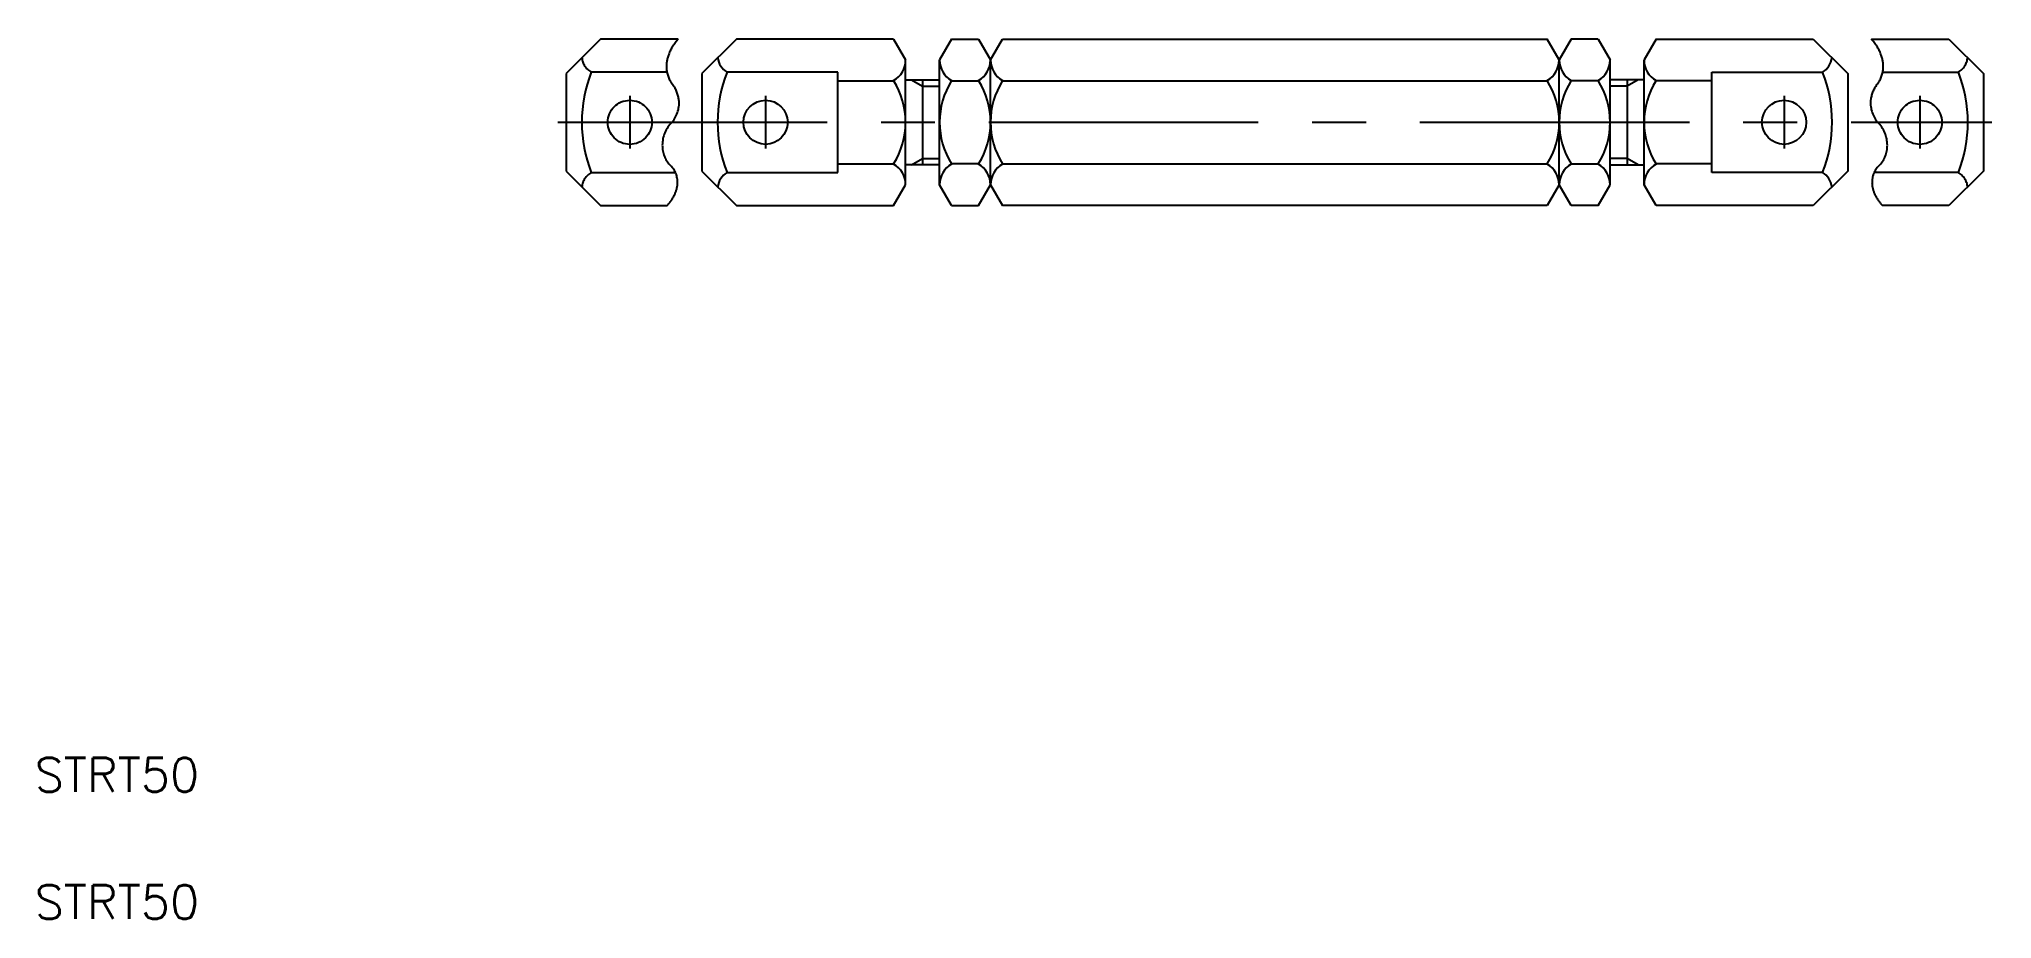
# Model space of a CAD drawing. Extents: x 11 to 241, y 10 to 114.
import ezdxf

# ---------------------------------------------------------------- set-up
doc = ezdxf.new("R2010")
doc.units = 0
doc.linetypes.add('CENTER', pattern=[50.8, 31.75, -6.35, 6.35, -6.35])
doc.linetypes.add('PHANTOM', pattern=[63.5, 31.75, -6.35, 6.35, -6.35, 6.35, -6.35])
doc.layers.get('0').update_dxf_attribs({"linetype": 'CONTINUOUS'})
doc.layers.add('CENTER', color=1, linetype='CENTER')
doc.styles.get("Standard").update_dxf_attribs({"font": 'txt', "bigfont": 'BIGFONT'})

msp = doc.modelspace()

# ---------------------------------------------------------------- linework, layer by layer
at = {"color": 3, "linetype": 'PHANTOM'}
for p, q in [((76.68, 113.7), (72.62, 109.64)), ((85.83, 113.7), (76.68, 113.7)), ((226.41, 113.7), (235.55, 113.7)), ((235.55, 113.7), (239.62, 109.64)), ((72.62, 109.64), (72.62, 98.14)), ((84.49, 109.8), (75.59, 109.8)), ((227.75, 109.8), (236.65, 109.8)), ((239.62, 109.64), (239.62, 98.14)), ((72.62, 98.14), (76.68, 94.07)), ((75.59, 97.97), (85.5, 97.97)), ((236.65, 97.97), (226.74, 97.97)), ((239.62, 98.14), (235.55, 94.07)), ((76.68, 94.07), (84.52, 94.07)), ((235.55, 94.07), (227.71, 94.07))]:
    msp.add_line(p, q, dxfattribs=at)
at = {"color": 7, "linetype": 'CONTINUOUS'}
for p, q in [((92.68, 113.7), (88.62, 109.64)), ((111.2, 113.7), (92.68, 113.7)), ((111.2, 113.7), (112.62, 111.24)), ((118.04, 113.7), (116.62, 111.24)), ((118.04, 113.7), (121.2, 113.7)), ((121.2, 113.7), (122.62, 111.24)), ((122.62, 111.24), (124.04, 113.7)), ((124.04, 113.7), (188.2, 113.7)), ((189.62, 111.24), (188.2, 113.7)), ((191.05, 113.7), (189.63, 111.24)), ((194.21, 113.7), (191.05, 113.7)), ((194.21, 113.7), (195.63, 111.24)), ((201.04, 113.7), (199.62, 111.24)), ((201.04, 113.7), (219.55, 113.7)), ((219.55, 113.7), (223.62, 109.64)), ((112.62, 96.53), (112.62, 111.24)), ((116.62, 96.53), (116.62, 111.24)), ((122.62, 96.53), (122.62, 111.24)), ((189.63, 96.53), (189.63, 111.24)), ((195.63, 96.53), (195.63, 111.24)), ((199.62, 96.53), (199.62, 111.24)), ((88.62, 109.64), (88.62, 98.14)), ((104.62, 109.8), (91.59, 109.8)), ((104.62, 97.97), (104.62, 109.8)), ((104.62, 108.79), (111.2, 108.79)), ((112.62, 108.89), (116.62, 108.89)), ((114.62, 108.89), (114.62, 98.89)), ((118.04, 108.79), (121.2, 108.79)), ((124.04, 108.79), (188.2, 108.79)), ((194.21, 108.79), (191.05, 108.79)), ((199.62, 108.89), (195.63, 108.89)), ((197.62, 108.89), (197.62, 98.89)), ((207.62, 108.79), (201.04, 108.79)), ((207.62, 97.97), (207.62, 109.8)), ((207.62, 109.8), (220.65, 109.8)), ((223.62, 109.64), (223.62, 98.14)), ((104.62, 98.98), (111.2, 98.98)), ((121.2, 98.98), (118.04, 98.98)), ((124.04, 98.98), (188.2, 98.98)), ((191.05, 98.98), (194.21, 98.98)), ((207.62, 98.98), (201.04, 98.98)), ((88.62, 98.14), (92.68, 94.07)), ((91.59, 97.97), (104.62, 97.97)), ((116.62, 98.89), (112.62, 98.89)), ((195.63, 98.89), (199.62, 98.89)), ((220.65, 97.97), (207.62, 97.97)), ((223.62, 98.14), (219.55, 94.07)), ((111.2, 94.07), (112.62, 96.53)), ((118.04, 94.07), (116.62, 96.53)), ((121.2, 94.07), (122.62, 96.53)), ((122.62, 96.53), (124.04, 94.07)), ((189.62, 96.53), (188.2, 94.07)), ((191.05, 94.07), (189.63, 96.53)), ((194.21, 94.07), (195.63, 96.53)), ((201.04, 94.07), (199.62, 96.53)), ((92.68, 94.07), (111.2, 94.07)), ((118.04, 94.07), (121.2, 94.07)), ((188.2, 94.07), (124.04, 94.07)), ((194.21, 94.07), (191.05, 94.07)), ((219.55, 94.07), (201.04, 94.07))]:
    msp.add_line(p, q, dxfattribs=at)
at = {"color": 3, "linetype": 'CONTINUOUS'}
for p, q in [((113.32, 108.89), (114.62, 108.14)), ((198.92, 108.89), (197.62, 108.14)), ((114.62, 108.14), (116.62, 108.14)), ((197.62, 108.14), (195.63, 108.14)), ((197.61, 108.14), (197.61, 108.14)), ((113.32, 98.89), (114.62, 99.64)), ((114.62, 99.64), (116.62, 99.64)), ((197.62, 99.64), (195.63, 99.64)), ((197.61, 99.64), (197.61, 99.64)), ((198.92, 98.89), (197.62, 99.64))]:
    msp.add_line(p, q, dxfattribs=at)
at = {"color": 3, "linetype": 'PHANTOM'}
for centre in [(80.12, 103.89), (232.12, 103.89)]:
    msp.add_circle(centre, 2.6, dxfattribs=at)
at = {"color": 7, "linetype": 'CONTINUOUS'}
for centre in [(96.12, 103.89), (216.12, 103.89)]:
    msp.add_circle(centre, 2.6, dxfattribs=at)
at = {"color": 3, "linetype": 'PHANTOM'}
for centre, radius, start, end in [((90.12, 109.77), 5.82, 137.4916, 158.6115), ((222.11, 109.77), 5.82, 21.3885, 42.5084), ((76.71, 111.75), 2.25, 186.5514, 239.9633), ((88.37, 110.45), 3.94, 158.6115, 184.3512), ((223.87, 110.45), 3.94, 355.6488, 21.3885), ((235.52, 111.75), 2.25, 300.0367, 353.4486), ((90.6, 103.89), 16.14, 158.4882, 201.5118), ((87.75, 110.41), 3.31, 184.3512, 218.8368), ((82.48, 106.17), 3.44, 5.0379, 38.8368), ((229.75, 106.17), 3.44, 141.1632, 174.9621), ((224.49, 110.41), 3.31, 321.1632, 355.6488), ((221.64, 103.89), 16.14, 338.4882, 21.5118), ((82.45, 106.17), 3.48, 316.6676, 5.0379), ((229.79, 106.17), 3.48, 174.9621, 223.3324), ((87.73, 101.18), 3.78, 136.6676, 182.9632), ((224.51, 101.18), 3.78, 357.0368, 43.3324), ((87.33, 101.16), 3.38, 182.9632, 225.0685), ((224.91, 101.16), 3.38, 314.9315, 357.0368), ((76.71, 96.02), 2.25, 120.0367, 173.4486), ((82.99, 96.81), 2.76, 358.2493, 45.0685), ((82.45, 96.83), 3.3, 335.2543, 358.2493), ((229.25, 96.81), 2.76, 134.9315, 181.7507), ((229.78, 96.83), 3.3, 181.7507, 204.7457), ((235.52, 96.02), 2.25, 6.5514, 59.9633), ((80.67, 97.65), 5.26, 317.0858, 335.2543), ((231.56, 97.65), 5.26, 204.7457, 222.9142)]:
    msp.add_arc(centre, radius, start, end, dxfattribs=at)
at = {"color": 7, "linetype": 'CONTINUOUS'}
for centre, radius, start, end in [((92.71, 111.75), 2.25, 186.5514, 239.9633), ((109.79, 111.25), 2.83, 299.9243, 359.9243), ((119.45, 111.25), 2.83, 180.0757, 240.0757), ((119.79, 111.25), 2.83, 299.9243, 359.9243), ((125.45, 111.25), 2.83, 180.0757, 240.0757), ((186.79, 111.25), 2.83, 299.9243, 359.9243), ((192.46, 111.25), 2.83, 180.0757, 240.0757), ((192.8, 111.25), 2.83, 299.9243, 359.9243), ((202.45, 111.25), 2.83, 180.0757, 240.0757), ((219.52, 111.75), 2.25, 300.0367, 353.4486), ((106.6, 103.89), 16.14, 158.4882, 201.5118), ((103.42, 103.89), 9.2, 327.7493, 32.2507), ((125.82, 103.89), 9.2, 147.7493, 212.2507), ((113.43, 103.89), 9.2, 327.7493, 32.2507), ((131.82, 103.89), 9.2, 147.7493, 180), ((180.43, 103.89), 9.2, 0, 32.2507), ((198.82, 103.89), 9.2, 147.7493, 212.2507), ((186.43, 103.89), 9.2, 327.7493, 32.2507), ((208.82, 103.89), 9.2, 147.7493, 212.2507), ((205.64, 103.89), 16.14, 338.4882, 21.5118), ((131.82, 103.89), 9.2, 180, 212.2507), ((180.43, 103.89), 9.2, 327.7493, 0), ((109.79, 96.52), 2.83, 0.0757, 60.0757), ((119.45, 96.52), 2.83, 119.9243, 179.9243), ((119.79, 96.52), 2.83, 0.0757, 60.0757), ((125.45, 96.52), 2.83, 119.9243, 179.9243), ((186.79, 96.52), 2.83, 0.0757, 60.0757), ((192.46, 96.52), 2.83, 119.9243, 179.9243), ((192.8, 96.52), 2.83, 0.0757, 60.0757), ((202.45, 96.52), 2.83, 119.9243, 179.9243), ((92.71, 96.02), 2.25, 120.0367, 173.4486), ((219.52, 96.02), 2.25, 6.5514, 59.9633)]:
    msp.add_arc(centre, radius, start, end, dxfattribs=at)
at = {"layer": 'CENTER', "color": 1, "linetype": 'CENTER'}
for p, q in [((80.12, 106.99), (80.12, 100.79)), ((96.12, 106.99), (96.12, 100.79)), ((216.12, 106.99), (216.12, 100.79)), ((232.12, 106.99), (232.12, 100.79)), ((71.62, 103.89), (240.61, 103.89))]:
    msp.add_line(p, q, dxfattribs=at)

# ---------------------------------------------------------------- texts
at = {"color": 7, "linetype": 'CONTINUOUS'}
for p in [(10, 25), (10, 10)]:
    msp.add_text('STRT50', height=4, dxfattribs=at).set_placement(p)

doc.saveas('drawing.dxf')
